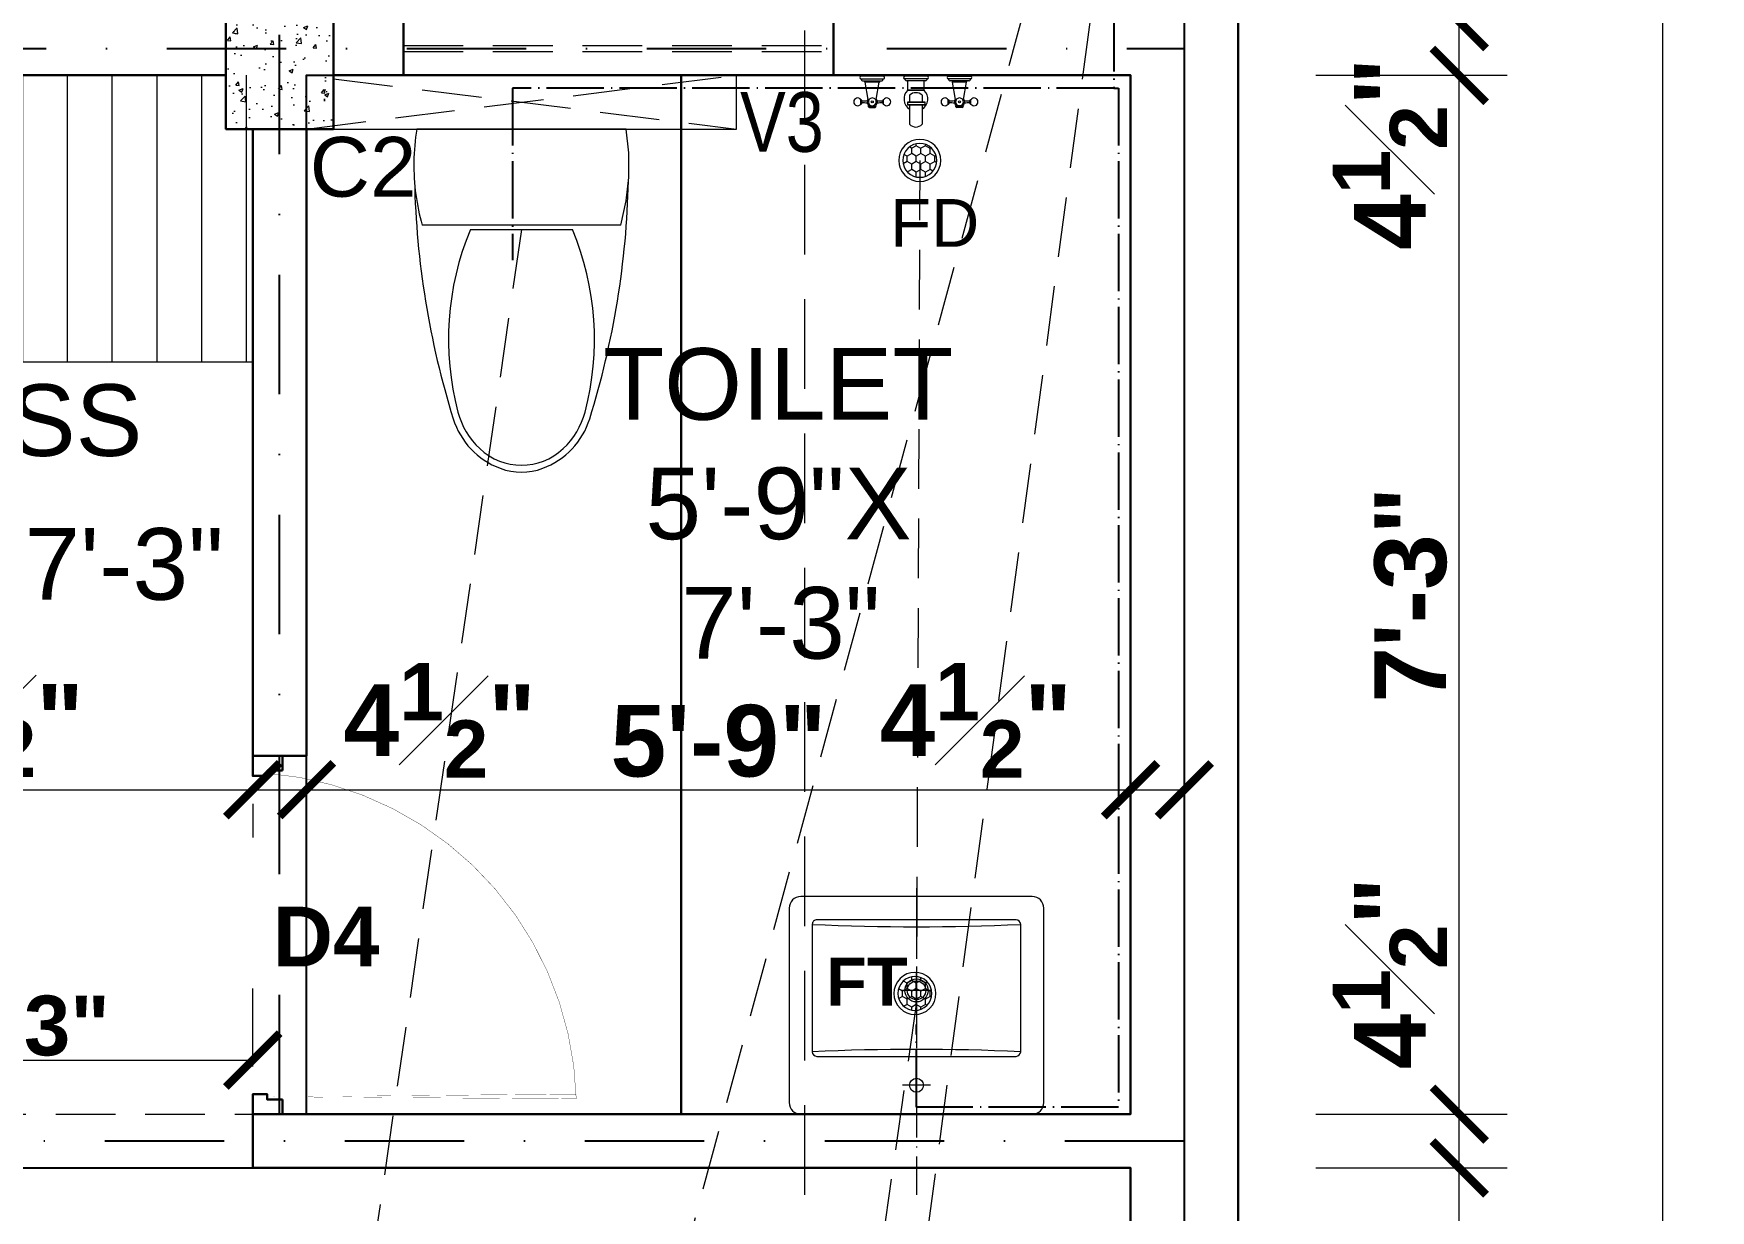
# Model space of a CAD drawing. Header units: feet. Extents: x 12125 to 16886, y -11859 to -10215.
# Drawn here: x 13554.3 to 13694.7, y -11367.5 to -11269 of the extents above; entities that cross this region are included whole.
import ezdxf

# ---------------------------------------------------------------- set-up
doc = ezdxf.new("R2010")
doc.units = ezdxf.units.FT
doc.header["$MEASUREMENT"] = 0
doc.header["$PDMODE"] = 2
for name, pattern in [('ACAD_ISO04W100', [30, 24, -3, 0, -3]), ('DASHDOT', [1, 0.5, -0.25, 0, -0.25]), ('DASHED', [0.75, 0.5, -0.25])]:
    doc.linetypes.add(name, pattern=pattern)
doc.layers.get('0').update_dxf_attribs({"lineweight": 30})
for name, color, linetype, lineweight in [('BEAM', 3, 'Continuous', 15), ('center line', 253, 'ACAD_ISO04W100', 5), ('DIM 01', 7, 'Continuous', 9), ('DOTTED', 15, 'DASHED', 18), ('FIX', 212, 'Continuous', 13), ('HATCH', 9, 'Continuous', 20), ('JOINERY TEXT', 193, 'Continuous', 0), ('P-SOIL', 6, 'Continuous', 18), ('P-WASTE', 130, 'Continuous', 18), ('PL-C.W.S', 90, 'ACAD_ISO04W100', 25), ('SANIT_FIXTURES', 13, 'Continuous', 15), ('SANTRY TEXT', 174, 'Continuous', 9), ('TEXT', 7, 'Continuous', 30), ('WALL', 10, 'Continuous', 30)]:
    doc.layers.add(name, color=color, linetype=linetype, lineweight=lineweight)
doc.layers.add('BLK_1_FLR_0_BATH', color=7, linetype='Continuous')
doc.layers.add('BLK_1_FLR_0_WATER_CLOSET', color=7, linetype='Continuous')
doc.layers.add('BLK_1_FLR_0_BLT_UP_AREA', color=25, linetype='Continuous', true_color=0x995f4c, plot=False)
doc.layers.add('BLK_1_FLR_0_REGULAR_ROOM_4', color=1, linetype='Continuous', plot=False)
doc.layers.add('BLK_1_FLR_0_WC_BATH', color=4, linetype='Continuous', plot=False)
doc.styles.add('AR. FOOT', font='arialbd.ttf')
doc.styles.add('AR. TEXT 01', font='arialbd.ttf')
doc.styles.get("Standard").update_dxf_attribs({"font": 'ARIALN.TTF'})
doc.styles.add('TEX02', font='GARA.TTF')
doc.dimstyles.new('DIM 50', dxfattribs={"dimtxt": 6, "dimasz": 3, "dimexe": 6, "dimexo": 4, "dimgap": 0.3125, "dimtad": 1, "dimzin": 3, "dimdsep": 46, "dimlunit": 4, "dimtxsty": 'AR. TEXT 01', "dimblk": 'DOT', "dimcen": 0.09, "dimclrd": 256, "dimclre": 256, "dimclrt": 256, "dimazin": 0, "dimtfac": 0.8, "dimtofl": 0, "dimtmove": 1, "dimatfit": 3, "dimfxl": 6, "dimfxlon": 1, "dimfrac": 1, "dimtolj": 1, "dimtzin": 0, "dimlwd": -1, "dimlwe": -1, "dimarcsym": 1})

# ---------------------------------------------------------------- blocks, each defined once
blk = doc.blocks.new('D4')
for points in [[(-99.99999999417923, 1150.954666669233), (-48.39999999734573, 1150.954666669233), (-48.39999999734573, 1133.333333337214), (0, 1133.333333337214), (0, 1200), (-99.99999999417923, 1200), (-99.99999999417923, 1150.954666669233)], [(-99.99999999417923, 49.04533333076688), (-48.39999999734573, 49.04533333076688), (-48.39999999734573, 66.66666666278616), (0, 66.66666666278616), (0, 0), (-99.99999999417923, 0), (-99.99999999417923, 49.04533333076688)]]:
    blk.add_lwpolyline(points)
at = {"const_width": 1.11851519999287}
blk.add_lwpolyline([(-48.39999999734573, 1142.144000003223, 0.38341128429114), (-1083.385599992936, 51.76962119228118, 0.4142135623731)], format="xyb", dxfattribs=at)
blk.add_lwpolyline([(-1083.385599992936, 51.76962119228118), (-58.07999999960884, 51.76962119228118), (-58.07999999960884, 67.47881549099111), (-1083.385599992936, 67.47881549099111)], dxfattribs=at)
blk = doc.blocks.new('SFFEF')
at = {"layer": 'WALL', "color": 3, "linetype": 'DASHED', "lineweight": 20, "ltscale": 15}
blk.add_line((80076, -78645.71996937634), (80076, -79458.93725213372), dxfattribs=at)
blk = doc.blocks.new('_ArchTick')
at = {"color": 0, "linetype": 'ByBlock', "const_width": 0.15}
blk.add_lwpolyline([(-0.5, -0.5), (0.5, 0.5)], dxfattribs=at)
blk = doc.blocks.new('*D265')
at = {"layer": 'Defpoints', "color": 0, "transparency": 16777216}
for p in [(13627.81274070761, -11363.9531138276), (13673.71742472044, -11363.9531138276), (13629.89113429631, -11531.95311382737)]:
    blk.add_point(p, dxfattribs=at)
at = {"layer": 'DIM 01', "transparency": 16777216}
for p, q in [((13661.71742472044, -11363.9531138276), (13677.71742472044, -11363.9531138276)), ((13673.71742472044, -11531.95311382737), (13673.71742472044, -11363.9531138276)), ((13661.71742472044, -11531.95311382737), (13677.71742472044, -11531.95311382737))]:
    blk.add_line(p, q, dxfattribs=at)
at = {"layer": 'DIM 01', "transparency": 16777216, "xscale": 4.5, "yscale": 4.5, "zscale": 4.5}
for p, rotation in [((13673.71742472044, -11363.9531138276), 90), ((13673.71742472044, -11531.95311382737), 270)]:
    blk.add_blockref('_ArchTick', p, dxfattribs=dict(at, rotation=rotation))
at = {"layer": 'DIM 01', "transparency": 16777216, "insert": (13669.65742472044, -11447.95311382748), "char_height": 6, "attachment_point": 5, "rotation": 90, "style": 'AR. TEXT 01'}
blk.add_mtext('\\A1;14\'-0"', dxfattribs=at)
blk = doc.blocks.new('*D266')
at = {"layer": 'Defpoints', "color": 0, "transparency": 16777216}
for p in [(13634.91988289403, -11272.45311382737), (13673.7174247207, -11272.45311382737), (13636.10473566118, -11359.4531138276)]:
    blk.add_point(p, dxfattribs=at)
at = {"layer": 'DIM 01', "transparency": 16777216}
for p, q in [((13661.7174247207, -11272.45311382737), (13677.7174247207, -11272.45311382737)), ((13673.7174247207, -11359.4531138276), (13673.7174247207, -11272.45311382737)), ((13661.7174247207, -11359.4531138276), (13677.7174247207, -11359.4531138276))]:
    blk.add_line(p, q, dxfattribs=at)
at = {"layer": 'DIM 01', "transparency": 16777216, "xscale": 4.5, "yscale": 4.5, "zscale": 4.5}
for p, rotation in [((13673.7174247207, -11272.45311382737), 90), ((13673.7174247207, -11359.4531138276), 270)]:
    blk.add_blockref('_ArchTick', p, dxfattribs=dict(at, rotation=rotation))
at = {"layer": 'DIM 01', "transparency": 16777216, "insert": (13669.6574247207, -11315.95311382748), "char_height": 6, "attachment_point": 5, "rotation": 90, "style": 'AR. TEXT 01'}
blk.add_mtext('\\A1;7\'-3"', dxfattribs=at)
blk = doc.blocks.new('*D277')
at = {"layer": 'Defpoints', "color": 0, "transparency": 16777216}
for p in [(13620.06606114631, -10934.95311382738), (13690.7493917713, -10934.95311382738), (13632.69455942608, -11540.95311382737)]:
    blk.add_point(p, dxfattribs=at)
at = {"layer": 'DIM 01', "transparency": 16777216}
for p, q in [((13678.7493917713, -10934.95311382738), (13694.7493917713, -10934.95311382738)), ((13690.7493917713, -11540.95311382737), (13690.7493917713, -10934.95311382738)), ((13678.7493917713, -11540.95311382737), (13694.7493917713, -11540.95311382737))]:
    blk.add_line(p, q, dxfattribs=at)
at = {"layer": 'DIM 01', "transparency": 16777216, "xscale": 4.5, "yscale": 4.5, "zscale": 4.5}
for p, rotation in [((13690.7493917713, -10934.95311382738), 90), ((13690.7493917713, -11540.95311382737), 270)]:
    blk.add_blockref('_ArchTick', p, dxfattribs=dict(at, rotation=rotation))
at = {"layer": 'DIM 01', "transparency": 16777216, "insert": (13686.6893917713, -11237.95311382737), "char_height": 6, "attachment_point": 5, "rotation": 90, "style": 'AR. TEXT 01'}
blk.add_mtext('\\A1;50\'-6"', dxfattribs=at)
blk = doc.blocks.new('*D283')
at = {"layer": 'Defpoints', "color": 0, "transparency": 16777216}
for p in [(13636.10473566118, -11359.4531138276), (13673.71742472053, -11359.4531138276), (13636.10473566118, -11363.9531138276)]:
    blk.add_point(p, dxfattribs=at)
at = {"layer": 'DIM 01', "transparency": 16777216}
for p, q in [((13661.71742472053, -11359.4531138276), (13677.71742472053, -11359.4531138276)), ((13673.71742472053, -11363.9531138276), (13673.71742472053, -11359.4531138276)), ((13661.71742472053, -11363.9531138276), (13677.71742472053, -11363.9531138276))]:
    blk.add_line(p, q, dxfattribs=at)
at = {"layer": 'DIM 01', "transparency": 16777216, "xscale": 4.5, "yscale": 4.5, "zscale": 4.5}
for p, rotation in [((13673.71742472053, -11359.4531138276), 90), ((13673.71742472053, -11363.9531138276), 270)]:
    blk.add_blockref('_ArchTick', p, dxfattribs=dict(at, rotation=rotation))
at = {"layer": 'DIM 01', "transparency": 16777216, "insert": (13667.90302472015, -11347.64846488677), "char_height": 6, "attachment_point": 5, "rotation": 90, "style": 'AR. TEXT 01'}
blk.add_mtext('\\A1;4{\\H0.800000x;\\S1#2;}"', dxfattribs=at)
blk = doc.blocks.new('*D284')
at = {"layer": 'Defpoints', "color": 0, "transparency": 16777216}
for p in [(13619.95733878476, -11267.95311382737), (13673.71742472093, -11267.95311382737), (13634.91988289403, -11272.45311382737)]:
    blk.add_point(p, dxfattribs=at)
at = {"layer": 'DIM 01', "transparency": 16777216}
for p, q in [((13661.71742472093, -11267.95311382737), (13677.71742472093, -11267.95311382737)), ((13673.71742472093, -11272.45311382737), (13673.71742472093, -11267.95311382737)), ((13661.71742472093, -11272.45311382737), (13677.71742472093, -11272.45311382737))]:
    blk.add_line(p, q, dxfattribs=at)
at = {"layer": 'DIM 01', "transparency": 16777216, "xscale": 4.5, "yscale": 4.5, "zscale": 4.5}
for p, rotation in [((13673.71742472093, -11267.95311382737), 90), ((13673.71742472093, -11272.45311382737), 270)]:
    blk.add_blockref('_ArchTick', p, dxfattribs=dict(at, rotation=rotation))
at = {"layer": 'DIM 01', "transparency": 16777216, "insert": (13667.90302472047, -11279.03011053336), "char_height": 6, "attachment_point": 5, "rotation": 90, "style": 'AR. TEXT 01'}
blk.add_mtext('\\A1;4{\\H0.800000x;\\S1#2;}"', dxfattribs=at)
blk = doc.blocks.new('*D285')
at = {"layer": 'Defpoints', "color": 0, "transparency": 16777216}
for p in [(13640.19455942608, -11231.95311382754), (13673.71742472099, -11231.95311382754), (13640.19455942608, -11267.95311382737)]:
    blk.add_point(p, dxfattribs=at)
at = {"layer": 'DIM 01', "transparency": 16777216}
for p, q in [((13661.71742472099, -11231.95311382754), (13677.71742472099, -11231.95311382754)), ((13673.71742472099, -11267.95311382737), (13673.71742472099, -11231.95311382754)), ((13661.71742472099, -11267.95311382737), (13677.71742472099, -11267.95311382737))]:
    blk.add_line(p, q, dxfattribs=at)
at = {"layer": 'DIM 01', "transparency": 16777216, "xscale": 4.5, "yscale": 4.5, "zscale": 4.5}
for p, rotation in [((13673.71742472099, -11231.95311382754), 90), ((13673.71742472099, -11267.95311382737), 270)]:
    blk.add_blockref('_ArchTick', p, dxfattribs=dict(at, rotation=rotation))
at = {"layer": 'DIM 01', "transparency": 16777216, "insert": (13669.65742472099, -11249.95311382745), "char_height": 6, "attachment_point": 5, "rotation": 90, "style": 'AR. TEXT 01'}
blk.add_mtext('\\A1;3\'-0"', dxfattribs=at)
blk = doc.blocks.new('sdddd')
at = {"layer": 'SANIT_FIXTURES'}
for p, q in [((-7792.083423948071, -3616.346162674101), (-7811.708423948073, -3616.346162674101)), ((-7792.58342394807, -3625.346162674101), (-7811.208423948071, -3625.346162674101)), ((-7806.680395787338, -3625.757878674102), (-7797.111451108803, -3625.757878674102))]:
    blk.add_line(p, q, dxfattribs=at)
blk.add_lwpolyline([(-7792.58342394807, -3625.346162674101), (-7792.076756948073, -3623.083121674103), (-7791.834176948071, -3620.889556674101), (-7791.834176948071, -3618.576229674101), (-7792.083423948071, -3616.346162674101)], dxfattribs=at)
for centre, radius, start, end in [((-7791.395923948073, -3619.731579674101), 20.592686, 170.5376780000036, 187.7399459999901), ((-7730.922888207712, -3619.479595447221), 81.01801189103007, 181.2223680168524, 197.2477400730175), ((-7872.868959688426, -3619.479595447221), 81.01801189103007, 342.7522599269825, 358.7776319831216), ((-7791.395923948073, -3619.731579674101), 20.592686, 187.7399459999901, 195.8219819999825), ((-7781.975828472768, -3636.054682683989), 26.76452538376518, 157.3737438774446, 194.7785650587811), ((-7821.816018423373, -3636.054682683989), 26.76452538376518, 345.2214349412189, 22.62625612255539), ((-7801.354306484106, -3641.346086278652), 7.270279032960909, 197.2477400730175, 249.5476091936273), ((-7800.861930238709, -3641.037048047684), 7.232275013395811, 194.7785650587811, 226.8542646013837), ((-7802.437541412036, -3641.346086278652), 7.270279032960909, 290.4523908063726, 342.7522599269825), ((-7802.929916657433, -3641.037048047684), 7.232275013395811, 313.1457353986163, 345.2214349412189), ((-7801.89592344807, -3642.140230891011), 5.720271593154731, 226.8542646013837, 313.1457353986163), ((-7801.89592394807, -3642.79838569206), 5.720271593154731, 249.5476091936273, 290.4523908063726)]:
    blk.add_arc(centre, radius, start, end, dxfattribs=at)
blk = doc.blocks.new('ddd')
at = {"layer": 'center line', "ltscale": 0.25}
blk.add_line((-759.1649536995117, -5633.062051587941), (-733.0938343068538, -5633.062051587941), dxfattribs=at)
at = {"layer": 'FIX'}
for p, q in [((-750.4793203349564, -5631.879542964188), (-750.4793203349564, -5634.244560211723)), ((-742.4084541934861, -5631.879542964188), (-742.4084541934861, -5634.244560211723)), ((-749.2968117111923, -5633.062051587941), (-752.0555297461124, -5633.062051587941)), ((-741.2259455697221, -5633.062051587941), (-743.5909628172521, -5633.062051587941))]:
    blk.add_line(p, q, dxfattribs=at)
for points in [[(-758.4517612796371, -5623.219531903188), (-758.4517612796371, -5642.904571272694, 0.4142135623731), (-757.4675093111618, -5643.888823241169), (-740.9320762407768, -5643.888823241169, 0.4142135623731), (-739.9478242723017, -5642.904571272694), (-739.9478242723017, -5623.219531903188, 0.4142135623731), (-740.9320762407768, -5622.235279934713), (-757.4675093111618, -5622.235279934713, 0.4142135623731)], [(-756.4832573426863, -5624.597484659023), (-756.4832573426863, -5641.526618516826, 0.4142135623731), (-756.0895565552963, -5641.920319304219), (-745.262784902068, -5641.920319304219, 0.4142135623731), (-744.8690841146782, -5641.526618516826), (-744.8690841146745, -5624.597484659054, 0.41421356237232), (-745.2627849020648, -5624.203783871664), (-756.0895565552963, -5624.203783871634, 0.4142135623731)]]:
    blk.add_lwpolyline(points, format="xyb", close=True, dxfattribs=at)
for centre, radius in [((-750.4793203349564, -5633.062051587941), 0.9856582300699962), ((-750.4793203349564, -5633.062051587941), 0.7888078363749385), ((-742.4084541934861, -5633.062051587941), 0.5919574426798802)]:
    blk.add_circle(centre, radius, dxfattribs=at)
for centre, radius, start, end in [((-955.3021549747315, -5633.062051587941), 199.4094488131293, 357.4539399452814, 2.54606005471874), ((-546.0501864825728, -5633.062051587941), 199.4094488131879, 177.4539399452812, 182.5460600547187)]:
    blk.add_arc(centre, radius, start, end, dxfattribs=at)
blk = doc.blocks.new('fdfff')
at = {"layer": 'FIX'}
for p, q in [((-439.9936460015013, -5099.794814732304, 0.20762841340752), (-439.9936460015013, -5098.092338620205, 0.20762841340752)), ((-439.7870236596209, -5098.078081011102, 0.22817528969225), (-439.7870236596209, -5099.809340666404, 0.20762841340752)), ((-437.8761535013033, -5098.079588376322, 1.070132213926159), (-438.205106988811, -5098.079588376322, 1.070132213926159)), ((-438.205106988811, -5098.079588376322, 1.070132213926159), (-438.205106988811, -5098.110718818439, 1.070132213926159)), ((-437.9572165929129, -5098.160090196818, 1.070132213926159), (-438.1241469305241, -5098.160090196818, 1.070132213926159)), ((-437.8761535013033, -5098.079588376322, 1.070132213926159), (-437.8761535013033, -5098.110718818439, 1.070132213926159)), ((-439.6376845878258, -5098.23440669429, 0.22817528969225), (-439.6376845878258, -5099.652746658321, 0.22817528969225)), ((-438.2163880382141, -5098.639274051369, 1.070132213926159), (-439.5423170475113, -5098.413384540116, 1.070132213926159)), ((-439.5423170475113, -5098.413384540116, 1.070132213926159), (-439.5423170475113, -5099.473768812393, 1.070132213926159)), ((-438.2163880382141, -5099.247879301241, 1.070132213926159), (-439.5423170475113, -5099.473768812393, 1.070132213926159)), ((-438.1502720053247, -5098.557215489591, 1.070132213926159), (-437.9310915181995, -5098.557215489591, 1.070132213926159)), ((-438.1502720053247, -5099.329937862909, 1.070132213926159), (-437.9310915181995, -5099.329937862909, 1.070132213926159)), ((-437.8564111968151, -5098.635829710431, 1.070132213926159), (-437.8564111968151, -5098.711869751176, 1.070132213926159)), ((-437.8564111968151, -5099.251323642151, 1.070132213926159), (-437.8564111968151, -5099.17528360142, 1.070132213926159)), ((-437.7329530385032, -5098.636270803428, 1.070132213926159), (-437.7329530385032, -5099.250882549073, 1.070132213926159)), ((-437.6711387261166, -5098.666774950295, 1.070132213926159), (-437.7329530385032, -5098.666774950295, 1.070132213926159)), ((-437.6711387261166, -5099.220378402307, 1.070132213926159), (-437.7329530385032, -5099.220378402307, 1.070132213926159)), ((-437.6711387261166, -5098.666774950295, 1.070132213926159), (-437.6711387261166, -5099.220378402307, 1.070132213926159)), ((-437.6100551688286, -5098.729148853403, 1.070132213926159), (-437.6100551688286, -5099.158004499201, 1.070132213926159)), ((-438.205106988811, -5099.807564976261, 1.070132213926159), (-438.205106988811, -5099.776434534056, 1.070132213926159)), ((-437.8761535013033, -5099.807564976261, 1.070132213926159), (-438.205106988811, -5099.807564976261, 1.070132213926159)), ((-437.9572165929129, -5099.727063155762, 1.070132213926159), (-438.1241469305241, -5099.727063155762, 1.070132213926159)), ((-437.8761535013033, -5099.807564976261, 1.070132213926159), (-437.8761535013033, -5099.776434534056, 1.070132213926159)), ((-439.9936460015013, -5101.40166845412, -0.64357942327109), (-439.9936460015013, -5103.104144566191, -0.64357942327109)), ((-439.7870236596209, -5101.387410844953, -0.62303254698635), (-439.7870236596209, -5103.118670500254, -0.64357942327109)), ((-439.6376845878258, -5101.544018196008, -0.62303254698635), (-439.6376845878258, -5102.962076492151, -0.62303254698635)), ((-438.9422280378346, -5101.643157002909, 1.070132213926159), (-439.6376845878258, -5101.643157002909, 1.070132213926159)), ((-438.9422280378346, -5101.643157002909, 1.070132213926159), (-438.9422280378346, -5102.885394816667, 1.070132213926159)), ((-438.9074385237178, -5101.628709930708, 1.070132213926159), (-438.9074385237178, -5102.899841888831, 1.070132213926159)), ((-438.5638060339259, -5101.784066761458), (-438.0423340749984, -5101.784066761458)), ((-438.0423340749984, -5102.888360252912, 1.070132213926159), (-438.0423340749984, -5101.579353504671, 1.070132213926159)), ((-438.0177171031244, -5102.894312139317, 1.070132213926159), (-438.0177171031244, -5101.573401618288, 1.070132213926159)), ((-437.8198283457022, -5101.573401618288, 1.070132213926159), (-437.8198283457022, -5102.894312139317, 1.070132213926159)), ((-437.7952113737118, -5101.579353504671, 1.070132213926159), (-437.7952113737118, -5102.888360252912, 1.070132213926159)), ((-437.7952113737118, -5101.784066761458), (-436.3390548183232, -5101.784066761458)), ((-438.9422280378346, -5102.885394816667, 1.070132213926159), (-439.6376845878258, -5102.885394816667, 1.070132213926159)), ((-438.5638060339259, -5102.74448505808), (-438.0423340749984, -5102.74448505808)), ((-437.7952113737118, -5102.74448505808), (-436.3390548183232, -5102.74448505808)), ((-439.9936460015013, -5104.733495657638, 0.20762841340752), (-439.9936460015013, -5106.435971769708, 0.20762841340752)), ((-439.7870236596209, -5106.450229378868, 0.22817528969225), (-439.7870236596209, -5104.718969723559, 0.20762841340752)), ((-439.6376845878258, -5106.293903695674, 0.22817528969225), (-439.6376845878258, -5104.875563731662, 0.22817528969225)), ((-438.2163880382141, -5105.280431088729, 1.070132213926159), (-439.5423170475113, -5105.054541577519, 1.070132213926159)), ((-439.5423170475113, -5105.054541577519, 1.070132213926159), (-439.5423170475113, -5106.114925849761, 1.070132213926159)), ((-437.8761535013033, -5104.720745413695, 1.070132213926159), (-438.205106988811, -5104.720745413695, 1.070132213926159)), ((-438.205106988811, -5104.720745413695, 1.070132213926159), (-438.205106988811, -5104.751875855887, 1.070132213926159)), ((-438.1502720053247, -5105.198372526995, 1.070132213926159), (-437.9310915181995, -5105.198372526995, 1.070132213926159)), ((-437.9572165929129, -5104.801247234149, 1.070132213926159), (-438.1241469305241, -5104.801247234149, 1.070132213926159)), ((-437.8761535013033, -5104.720745413695, 1.070132213926159), (-437.8761535013033, -5104.751875855887, 1.070132213926159)), ((-437.8564111968151, -5105.276986747828, 1.070132213926159), (-437.8564111968151, -5105.353026788449, 1.070132213926159)), ((-437.8564111968151, -5105.892480679511, 1.070132213926159), (-437.8564111968151, -5105.816440638811, 1.070132213926159)), ((-437.7329530385032, -5105.892039586477, 1.070132213926159), (-437.7329530385032, -5105.277427840883, 1.070132213926159)), ((-437.6711387261166, -5105.307931987656, 1.070132213926159), (-437.7329530385032, -5105.307931987656, 1.070132213926159)), ((-437.6711387261166, -5105.861535439689, 1.070132213926159), (-437.6711387261166, -5105.307931987656, 1.070132213926159)), ((-437.6100551688286, -5105.799161536561, 1.070132213926159), (-437.6100551688286, -5105.370305890772, 1.070132213926159)), ((-438.2163880382141, -5105.889036338595, 1.070132213926159), (-439.5423170475113, -5106.114925849761, 1.070132213926159)), ((-438.205106988811, -5106.448722013643, 1.070132213926159), (-438.205106988811, -5106.417591571428, 1.070132213926159)), ((-437.8761535013033, -5106.448722013643, 1.070132213926159), (-438.205106988811, -5106.448722013643, 1.070132213926159)), ((-438.1502720053247, -5105.971094900327, 1.070132213926159), (-437.9310915181995, -5105.971094900327, 1.070132213926159)), ((-437.9572165929129, -5106.368220193107, 1.070132213926159), (-438.1241469305241, -5106.368220193107, 1.070132213926159)), ((-437.8761535013033, -5106.448722013643, 1.070132213926159), (-437.8761535013033, -5106.417591571428, 1.070132213926159)), ((-437.6711387261166, -5105.861535439689, 1.070132213926159), (-437.7329530385032, -5105.861535439689, 1.070132213926159))]:
    blk.add_line(p, q, dxfattribs=at)
for centre in [(-438.0406817617186, -5098.943576676255, -0.5864398341488803), (-438.0406817617186, -5105.584733713709, -0.5864398341488803)]:
    blk.add_circle(centre, 0.0820232687790191, dxfattribs=at)
for centre, radius, start, end in [((-439.8887157135177, -5098.108106581727, 0.20762841340752), 0.1061084065881228, 16.58870761552081, 171.4540590152905), ((-439.7190729585997, -5098.057221847092, 0.22817528969225), 0.0710019746964819, 196.8581806348353, 267.4116657366103), ((-439.7263056866067, -5098.218159492842, 0.22817528969225), 0.0900981171500153, 349.6111421854599, 87.43871116543016), ((-438.0406817617186, -5097.833033056319, 0.19733891487661), 0.2960358240422817, 303.6067164626585, 236.3932835373415), ((-438.1328376815071, -5098.083294132042, 1.070132213926159), 0.0772979055238589, 200.7807033480267, 276.5323884085066), ((-439.3257287006126, -5098.280465544776, 1.070132213926159), 1.207596362525283, 346.7515409576356, 5.720845926215266), ((-436.7556348228244, -5098.280465544776, 1.070132213926159), 1.207596362525283, 174.2791540737846, 193.2484590423643), ((-437.9484228086075, -5098.083294132042, 1.070132213926159), 0.0772979055238589, 263.4676115914934, 339.2192966519734), ((-439.6717213939118, -5098.521132158378, 1.070132213926159), 0.1683895308833376, 39.7822189855939, 78.33837664191098), ((-438.0406817617186, -5098.943576676255, -0.5864398341488803), 0.2960468548223106, 125.8538504705797, 234.1461495294202), ((-438.0979048660083, -5098.66714936601, 1.070132213926159), 0.1217693494315759, 115.4708534690639, 197.4312066331036), ((-438.0979048660083, -5099.220003986506, 1.070132213926159), 0.1217693494315759, 162.5687933668963, 244.5291465309361), ((-438.0406817617186, -5098.943576676255, -0.5864398341488803), 0.2960468548223106, 234.1461495294202, 125.8538504705797), ((-439.3257287006126, -5099.606687807725, 1.070132213926159), 1.207596362525283, 354.2791540737847, 13.24845904236436), ((-436.7556348228244, -5099.606687807725, 1.070132213926159), 1.207596362525283, 166.7515409576356, 185.7208459262151), ((-437.9834586575161, -5098.66714936601, 1.070132213926159), 0.1217693494315759, 342.5687933668964, 64.5291465309361), ((-437.9834586575161, -5099.220003986506, 1.070132213926159), 0.1217693494315759, 295.4708534690638, 17.43120663310359), ((-437.7951816226121, -5098.775857415471, 1.070132213926159), 0.1528293785214648, 65.97238845840135, 113.6181989813814), ((-437.7951816226121, -5099.11129593711, 1.070132213926159), 0.1528293785214648, 246.3818010186186, 294.0276115415987), ((-437.6874965070165, -5098.743891237326, 1.070132213926159), 0.0788320919670414, 10.77833825125858, 78.02402359804032), ((-437.6874965070165, -5099.143262115255, 1.070132213926159), 0.0788320919670414, 281.9759764019597, 349.2216617487414), ((-439.8887157135177, -5099.779046770782, 0.20762841340752), 0.1061084065881228, 188.5459409847095, 343.4112923844792), ((-439.7190729585997, -5099.829931505403, 0.22817528969225), 0.0710019746964819, 92.5883342633898, 163.1418193651646), ((-439.7263056866067, -5099.66899385977, 0.22817528969225), 0.0900981171500153, 272.5612888345698, 10.38885781454017), ((-439.6717213939118, -5099.36602119419, 1.070132213926159), 0.1683895308833376, 281.6616233580891, 320.2177810144061), ((-438.0406817617186, -5100.054120296249, 0.19733891487661), 0.2960358240422817, 123.6067164626584, 56.39328353734151), ((-438.1328376815071, -5099.803859220461, 1.070132213926159), 0.0772979055238589, 83.46761159149342, 159.2192966519733), ((-437.9484228086075, -5099.803859220461, 1.070132213926159), 0.0772979055238589, 20.78070334802668, 96.53238840850656), ((-439.8887157135177, -5101.417436415628, -0.64357942327109), 0.1061084065881228, 16.58870761552081, 171.4540590152905), ((-439.7190729585997, -5101.366551680943, -0.62303254698635), 0.0710019746964819, 196.8581806348353, 267.4116657366103), ((-439.7379514951023, -5101.537042764008, -0.62303254698635), 0.1005092501170441, 356.0204226082332, 81.02943074122697), ((-438.9406922832129, -5101.597743930375, 1.070132213926159), 0.0454390328152913, 268.0631406409744, 317.0402371382626), ((-438.2591341615189, -5102.264275909736, 0.2274752523048), 0.9073167708099047, 31.95566866844981, 135.6046319082383), ((-437.9772300153272, -5102.26426442853), 0.7580641298657237, 140.694691672089, 219.305308327911), ((-437.9187727243988, -5102.036518843888, 1.070132213926159), 0.4735689546355308, 74.87562468803317, 105.1243753119668), ((-436.7657116207118, -5102.264275909736), 0.642368160172695, 311.6204880951193, 48.37951190488075), ((-439.8887157135177, -5103.088376604659, -0.64357942327109), 0.1061084065881228, 188.5459409847095, 343.4112923844792), ((-439.7190729585997, -5103.13926133934, -0.62303254698635), 0.0710019746964819, 92.5883342633898, 163.1418193651646), ((-439.7379514951023, -5102.969051924148, -0.62303254698635), 0.1005092501170441, 278.970569258773, 3.97957739176681), ((-438.9406922832129, -5102.930807889258, 1.070132213926159), 0.0454390328152913, 42.95976286234757, 91.93685935902559), ((-438.2591341615189, -5102.264275909736, 0.2274752523048), 0.9073167708099047, 224.3953680917617, 328.0443313315501), ((-437.9187727243988, -5102.431194913719, 1.070132213926159), 0.4735689546355308, 254.8756246880333, 285.1243753119667), ((-438.0406817617186, -5104.474190093693, 0.19733891487661), 0.2960358240422817, 303.6067164626585, 236.3932835373415), ((-439.8887157135177, -5104.749263619094, 0.20762841340752), 0.1061084065881228, 16.58870761552081, 171.4540590152905), ((-439.7190729585997, -5104.698378884473, 0.22817528969225), 0.0710019746964819, 196.8581806348353, 267.4116657366103), ((-439.7263056866067, -5104.859316530208, 0.22817528969225), 0.0900981171500153, 349.6111421854599, 87.43871116543016), ((-439.6286175491114, -5105.077071024918, 1.070132213926159), 0.089192783151332, 14.63098900816078, 95.83457521870675), ((-438.0406817617186, -5105.584733713709, -0.5864398341488803), 0.2960468548223106, 125.8538504705797, 234.1461495294202), ((-438.0979048660083, -5105.308306403407, 1.070132213926159), 0.1217693494315759, 115.4708534690639, 197.4312066331036), ((-438.0979048660083, -5105.861161023888, 1.070132213926159), 0.1217693494315759, 162.5687933668963, 244.5291465309361), ((-438.0406817617186, -5105.584733713709, -0.5864398341488803), 0.2960468548223106, 234.1461495294202, 125.8538504705797), ((-438.1328376815071, -5104.724451169408, 1.070132213926159), 0.0772979055238589, 200.7807033480267, 276.5323884085066), ((-439.3257287006126, -5104.921622582267, 1.070132213926159), 1.207596362525283, 346.7515409576356, 5.720845926215266), ((-436.7556348228244, -5104.921622582267, 1.070132213926159), 1.207596362525283, 174.2791540737846, 193.2484590423643), ((-437.9484228086075, -5104.724451169408, 1.070132213926159), 0.0772979055238589, 263.4676115914934, 339.2192966519734), ((-437.9834586575161, -5105.308306403407, 1.070132213926159), 0.1217693494315759, 342.5687933668964, 64.5291465309361), ((-437.9834586575161, -5105.861161023888, 1.070132213926159), 0.1217693494315759, 295.4708534690638, 17.43120663310359), ((-437.7951816226121, -5105.417014452876, 1.070132213926159), 0.1528293785214648, 65.97238845840135, 113.6181989813814), ((-437.6874965070165, -5105.38504827473, 1.070132213926159), 0.0788320919670414, 10.77833825125858, 78.02402359804032), ((-437.6874965070165, -5105.784419152609, 1.070132213926159), 0.0788320919670414, 281.9759764019597, 349.2216617487414), ((-439.8887157135177, -5106.42020380818, 0.20762841340752), 0.1061084065881228, 188.5459409847095, 343.4112923844792), ((-439.7190729585997, -5106.471088542879, 0.22817528969225), 0.0710019746964819, 92.5883342633898, 163.1418193651646), ((-439.7263056866067, -5106.310150897129, 0.22817528969225), 0.0900981171500153, 272.5612888345698, 10.38885781454017), ((-439.6286175491114, -5106.092396402408, 1.070132213926159), 0.089192783151332, 264.1654247812933, 345.3690109918392), ((-438.0406817617186, -5106.695277333725, 0.19733891487661), 0.2960358240422817, 123.6067164626584, 56.39328353734151), ((-438.1328376815071, -5106.445016257822, 1.070132213926159), 0.0772979055238589, 83.46761159149342, 159.2192966519733), ((-439.3257287006126, -5106.247844845158, 1.070132213926159), 1.207596362525283, 354.2791540737847, 13.24845904236436), ((-436.7556348228244, -5106.247844845158, 1.070132213926159), 1.207596362525283, 166.7515409576356, 185.7208459262151), ((-437.9484228086075, -5106.445016257822, 1.070132213926159), 0.0772979055238589, 20.78070334802668, 96.53238840850656), ((-437.7951816226121, -5105.752452974477, 1.070132213926159), 0.1528293785214648, 246.3818010186186, 294.0276115415987)]:
    blk.add_arc(centre, radius, start, end, dxfattribs=at)
blk = doc.blocks.new('*D303')
at = {"layer": 'Defpoints', "color": 0, "transparency": 16777216}
for p in [(13572.69455942605, -11329.45311382759), (13514.19455942606, -11332.28052160098), (13572.69455942605, -11332.28052160098)]:
    blk.add_point(p, dxfattribs=at)
at = {"layer": 'DIM 01', "transparency": 16777216}
for p, q in [((13514.19455942606, -11328.28052160098), (13514.19455942606, -11328.28052160098)), ((13514.19455942606, -11332.28052160098), (13572.69455942605, -11332.28052160098)), ((13572.69455942605, -11333.45311382759), (13572.69455942605, -11336.28052160098))]:
    blk.add_line(p, q, dxfattribs=at)
at = {"layer": 'DIM 01', "transparency": 16777216, "xscale": 4.5, "yscale": 4.5, "zscale": 4.5, "rotation": 180}
blk.add_blockref('_ArchTick', (13514.19455942606, -11332.28052160098), dxfattribs=at)
at = {"layer": 'DIM 01', "transparency": 16777216, "xscale": 4.5, "yscale": 4.5, "zscale": 4.5}
blk.add_blockref('_ArchTick', (13572.69455942605, -11332.28052160098), dxfattribs=at)
at = {"layer": 'DIM 01', "transparency": 16777216, "insert": (13543.44455942605, -11326.41512160098), "char_height": 6, "attachment_point": 5, "style": 'AR. TEXT 01'}
blk.add_mtext('\\A1;4\'-10{\\H0.800000x;\\S1#2;}"', dxfattribs=at)
blk = doc.blocks.new('*D304')
at = {"layer": 'Defpoints', "color": 0, "transparency": 16777216}
for p in [(13572.69455942605, -11329.45311382759), (13577.19455942605, -11329.45311382759), (13577.19455942605, -11332.28052160098)]:
    blk.add_point(p, dxfattribs=at)
at = {"layer": 'DIM 01', "transparency": 16777216}
for p, q in [((13572.69455942605, -11332.28052160098), (13577.19455942605, -11332.28052160098)), ((13572.69455942605, -11333.45311382759), (13572.69455942605, -11336.28052160098)), ((13577.19455942605, -11333.45311382759), (13577.19455942605, -11336.28052160098))]:
    blk.add_line(p, q, dxfattribs=at)
at = {"layer": 'DIM 01', "transparency": 16777216, "xscale": 4.5, "yscale": 4.5, "zscale": 4.5, "rotation": 180}
blk.add_blockref('_ArchTick', (13572.69455942605, -11332.28052160098), dxfattribs=at)
at = {"layer": 'DIM 01', "transparency": 16777216, "xscale": 4.5, "yscale": 4.5, "zscale": 4.5}
blk.add_blockref('_ArchTick', (13577.19455942605, -11332.28052160098), dxfattribs=at)
at = {"layer": 'DIM 01', "transparency": 16777216, "insert": (13588.34303864288, -11326.46612160098), "char_height": 6, "attachment_point": 5, "style": 'AR. TEXT 01'}
blk.add_mtext('\\A1;4{\\H0.800000x;\\S1#2;}"', dxfattribs=at)
blk = doc.blocks.new('*D305')
at = {"layer": 'Defpoints', "color": 0, "transparency": 16777216}
for p in [(13577.19455942605, -11329.45311382759), (13646.19455942608, -11332.28052160108), (13646.19455942608, -11332.28052160098)]:
    blk.add_point(p, dxfattribs=at)
at = {"layer": 'DIM 01', "transparency": 16777216}
for p, q in [((13646.19455942608, -11328.28052160108), (13646.19455942608, -11328.28052160098)), ((13577.19455942605, -11332.28052160098), (13646.19455942608, -11332.28052160098)), ((13577.19455942605, -11333.45311382759), (13577.19455942605, -11336.28052160098))]:
    blk.add_line(p, q, dxfattribs=at)
at = {"layer": 'DIM 01', "transparency": 16777216, "xscale": 4.5, "yscale": 4.5, "zscale": 4.5, "rotation": 180}
blk.add_blockref('_ArchTick', (13577.19455942605, -11332.28052160098), dxfattribs=at)
at = {"layer": 'DIM 01', "transparency": 16777216, "xscale": 4.5, "yscale": 4.5, "zscale": 4.5}
blk.add_blockref('_ArchTick', (13646.19455942608, -11332.28052160098), dxfattribs=at)
at = {"layer": 'DIM 01', "transparency": 16777216, "insert": (13611.69455942606, -11328.21452160098), "char_height": 6, "attachment_point": 5, "style": 'AR. TEXT 01'}
blk.add_mtext('\\A1;5\'-9"', dxfattribs=at)
blk = doc.blocks.new('*D306')
at = {"layer": 'Defpoints', "color": 0, "transparency": 16777216}
for p in [(13646.19455942608, -11332.28052160108), (13650.69455942608, -11332.28052160098), (13650.69455942608, -11336.76805283264)]:
    blk.add_point(p, dxfattribs=at)
at = {"layer": 'DIM 01', "transparency": 16777216}
for p, q in [((13646.19455942608, -11328.28052160108), (13646.19455942608, -11328.28052160098)), ((13650.69455942608, -11332.76805283264), (13650.69455942608, -11328.28052160098)), ((13646.19455942608, -11332.28052160098), (13650.69455942608, -11332.28052160098))]:
    blk.add_line(p, q, dxfattribs=at)
at = {"layer": 'DIM 01', "transparency": 16777216, "xscale": 4.5, "yscale": 4.5, "zscale": 4.5, "rotation": 180}
blk.add_blockref('_ArchTick', (13646.19455942608, -11332.28052160098), dxfattribs=at)
at = {"layer": 'DIM 01', "transparency": 16777216, "xscale": 4.5, "yscale": 4.5, "zscale": 4.5}
blk.add_blockref('_ArchTick', (13650.69455942608, -11332.28052160098), dxfattribs=at)
at = {"layer": 'DIM 01', "transparency": 16777216, "insert": (13633.23170209244, -11326.46612160098), "char_height": 6, "attachment_point": 5, "style": 'AR. TEXT 01'}
blk.add_mtext('\\A1;4{\\H0.800000x;\\S1#2;}"', dxfattribs=at)
blk = doc.blocks.new('SDSD')
at = {"layer": 'P-WASTE'}
h = blk.add_hatch(dxfattribs=at)
h.set_pattern_fill('HONEY', color=1, scale=5, angle=89.99999999999999, style=0)
h.set_pattern_definition([(90, (-50211.70994705233, 107515.0274732832), (-0.9610410944236026, 1.664572011413838), [1.109714674275892, -2.219429348551784]), (210.0000000065067, (-50211.70994705233, 107515.0274732832), (-0.9610411007230739, -1.664572007776834), [1.109714674057612, -2.219429348115224]), (149.9999999934931, (-50211.70994705233, 107515.0274732832), (-1.922082195146676, 3.6370019e-09), [-2.219429348115224, 1.109714674057612])])
edge = h.paths.add_edge_path()
edge.add_ellipse((782.6991829816105, -7166.742797922514), major_axis=(2.510997668090563, 2.510997668090568), ratio=0.9999999999971, start_angle=0, end_angle=360, ccw=False)
at = {"layer": 'P-WASTE', "extrusion": (0, 0, -1)}
for centre, major_axis, ratio, start_param, end_param in [((782.6991829816105, -7166.742797922309), (3.113637108428522, 3.113637108428522), 0.99999999999766, 3.141592653458931, 9.424777960638515), ((782.6991829816105, -7166.742797922514), (3.113637108428516, 3.113637108428521), 0.9999999999953298, 3.141592653458931, 9.424777960638515), ((782.6991829816105, -7166.742797922309), (2.510997668090565, 2.510997668090568), 0.9999999999971, 3.141592653459396, 9.424777960638982), ((782.6991829816105, -7166.742797922514), (2.510997668090565, 2.510997668090568), 0.9999999999971, 3.141592653459396, 9.424777960638982)]:
    blk.add_ellipse(centre, major_axis=major_axis, ratio=ratio, start_param=start_param, end_param=end_param, dxfattribs=at)
blk = doc.blocks.new('EERT')
at = {"layer": 'P-SOIL', "linetype": 'DASHED', "ltscale": 10}
for points in [[(106508.597775474, -41653.16106413845), (106431.9640887386, -41934.60148891997)], [(106466.4735116664, -41671.69189715441), (106428.3511502612, -41934.60148891997)]]:
    blk.add_lwpolyline(points, dxfattribs=at)
at = {"layer": 'P-WASTE', "linetype": 'DASHED', "ltscale": 10}
for points in [[(106515.0802163658, -41646.71862905206), (106476.8615613993, -41931.28790830183)], [(106499.8257275256, -41665.90792835855), (106499.5473992645, -41736.38510707641), (106471.7725992796, -41931.28790830183)]]:
    blk.add_lwpolyline(points, dxfattribs=at)
blk = doc.blocks.new('WQE')
at = {"layer": 'HATCH', "ltscale": 5}
h = blk.add_hatch(dxfattribs=at)
h.set_pattern_fill('AR-CONC', color=256, scale=0.5)
h.set_pattern_definition([(50, (39240.48538057446, 33104.27790555694), (3.586300913003767, -0.3137606749129755), [0.375, -4.125]), (355, (39240.48538057446, 33104.27790555694), (-0.6937566680650002, 3.760960668500056), [0.3, -3.299999999999998]), (100.45144446, (39240.78423897947, 33104.25175883693), (2.89254423363556, 3.447199954843146), [0.3187009599999995, -3.505710559999995]), (46.18419999999998, (39240.48538057446, 33105.27790555693), (5.33620665335786, -0.8275964039653825), [0.5624999999999992, -6.187499999999992]), (96.63563549, (39240.93006429946, 33105.20893902193), (4.673309728371141, 4.870593003872752), [0.47805171, -5.258568799999999]), (351.1841639899997, (39240.48538057446, 33105.27790555693), (4.673309725273866, 4.87059300134995), [0.45, -4.950000004999997]), (21, (39240.98538057446, 33105.02790555693), (2.984535260592307, -2.013094453326694), [0.375, -4.125]), (326.0000000000001, (39240.98538057446, 33105.02790555693), (1.216576659607909, 3.625750225234265), [0.3, -3.299999999999998]), (71.45144473999999, (39241.23409184446, 33104.86014768694), (4.201111883649856, 1.612655764031769), [0.31870095, -3.505710559999998]), (37.5, (39240.48538057446, 33104.27790555694), (0.0607992765864533, 1.664469269156557), [0, -3.259999999999998, 0, -3.35, 0, -3.3125]), (7.499999999999999, (39240.48538057446, 33104.27790555694), (1.315347687210743, 1.972058559411801), [0, -1.909999999999999, 0, -3.185, 0, -1.262499999999999]), (327.5, (39239.37038057447, 33104.27790555694), (2.669112180862045, -0.1127743586718988), [0, -1.25, 0, -3.9, 0, -5.174999999999998]), (317.5, (39238.87038057447, 33104.27790555694), (2.915930846711931, 0.5005249116615886), [0, -1.625, 0, -2.589999999999998, 0, -3.674999999999998])])
h.paths.add_polyline_path([(114076.7902746331, -42444.74044001671), (114076.7902746331, -42453.74044001672), (114085.7902746331, -42453.74044001672), (114085.7902746331, -42444.74044001671)])
at = {"layer": 'WALL', "color": 6, "ltscale": 5}
blk.add_lwpolyline([(114076.7902746331, -42444.74044001671), (114085.7902746331, -42444.74044001671), (114085.7902746331, -42453.74044001672), (114076.7902746331, -42453.74044001672)], close=True, dxfattribs=at)
blk = doc.blocks.new('*D389')
at = {"layer": 'Defpoints', "color": 0, "transparency": 16777216}
for p in [(13572.69455942608, -11354.92189242309), (13533.69455942605, -11359.45311382757), (13572.69455942608, -11359.45311382759)]:
    blk.add_point(p, dxfattribs=at)
at = {"layer": 'DIM 01', "transparency": 16777216}
for p, q in [((13533.69455942605, -11355.45311382757), (13533.69455942605, -11348.92189242309)), ((13572.69455942608, -11355.45311382759), (13572.69455942608, -11348.92189242309)), ((13533.69455942605, -11354.92189242309), (13572.69455942608, -11354.92189242309))]:
    blk.add_line(p, q, dxfattribs=at)
at = {"layer": 'DIM 01', "transparency": 16777216, "xscale": 4.5, "yscale": 4.5, "zscale": 4.5, "rotation": 180}
blk.add_blockref('_ArchTick', (13533.69455942605, -11354.92189242309), dxfattribs=at)
at = {"layer": 'DIM 01', "transparency": 16777216, "xscale": 4.5, "yscale": 4.5, "zscale": 4.5}
blk.add_blockref('_ArchTick', (13572.69455942608, -11354.92189242309), dxfattribs=at)
at = {"layer": 'DIM 01', "transparency": 16777216, "insert": (13553.19455942606, -11352.05939242309), "char_height": 5, "attachment_point": 5, "style": 'AR. TEXT 01'}
blk.add_mtext('\\A1;3\'-3"', dxfattribs=at)

msp = doc.modelspace()

# ---------------------------------------------------------------- hatches: boundary and pattern name
at = {"layer": 'HATCH'}
h = msp.add_hatch(dxfattribs=at)
h.set_pattern_fill('LINE', color=256, scale=30, angle=90, style=0)
h.set_pattern_definition([(90, (-98759.06868862774, 31161.24705514518), (-3.75, 2e-16), [])])
h.paths.add_polyline_path([(13572.69455942608, -11272.45311382737), (13514.19455942605, -11272.45311382737), (13514.19455942606, -11296.45311382737), (13572.69455942606, -11296.45311382737)])
h.paths.add_polyline_path([(13538.10332686969, -11290.84474189015), (13554.57750422304, -11290.84474189015), (13554.57750422304, -11280.53885375918), (13538.10332686969, -11280.53885375918)], flags=24)

# ---------------------------------------------------------------- linework, layer by layer
at = {"layer": 'BEAM', "linetype": 'DASHDOT', "lineweight": 25, "ltscale": 20}
for p, q in [((13574.94455942606, -11359.4531138276), (13574.94455942606, -11120.9531138275)), ((13505.19455942606, -11270.20311382737), (13650.69455942608, -11270.20311382737)), ((13650.69455942608, -11361.70311382759), (13505.19455942608, -11361.70311382759))]:
    msp.add_line(p, q, dxfattribs=at)
at = {"layer": 'BLK_1_FLR_0_BATH', "color": 3}
msp.add_lwpolyline([(13608.56339482191, -11359.4531138276), (13608.56339482191, -11272.45311382737), (13646.19455942609, -11272.45311382737), (13646.19455942609, -11359.4531138276)], close=True, dxfattribs=at)
at = {"layer": 'BLK_1_FLR_0_BLT_UP_AREA', "color": 25}
msp.add_lwpolyline([(13299.69455942608, -10934.95311382737), (13299.69455942608, -10739.95311382736), (13383.69455942608, -10739.95311382736), (13383.69455942608, -10934.95311382737), (13650.69455942608, -10934.95311382737), (13650.69455942608, -11540.95311382738), (13299.69455942608, -11540.95311382738), (13299.69455942608, -10934.95311382737)], dxfattribs=at)
at = {"layer": 'BLK_1_FLR_0_REGULAR_ROOM_4', "ltscale": 0.75}
msp.add_lwpolyline([(13509.69455942608, -11363.95311382758), (13646.19455942608, -11363.95311382758), (13646.19455942608, -11531.95311382738), (13509.69455942608, -11531.95311382738)], close=True, dxfattribs=at)
at = {"layer": 'BLK_1_FLR_0_WATER_CLOSET', "color": 3}
msp.add_lwpolyline([(13608.56339482191, -11359.4531138276), (13577.19455942608, -11359.4531138276), (13577.19455942608, -11272.45311382737), (13608.56339482191, -11272.45311382737)], close=True, dxfattribs=at)
at = {"layer": 'BLK_1_FLR_0_WC_BATH', "color": 3, "true_color": 0x00ff00}
msp.add_lwpolyline([(13646.19455942623, -11272.45311382737), (13646.19455942623, -11359.4531138276), (13577.19455942608, -11359.4531138276), (13577.19455942608, -11272.45311382737), (13646.19455942623, -11272.45311382737)], close=True, dxfattribs=at)
at = {"layer": 'center line'}
msp.add_line((13650.69455942608, -11558.95311382735), (13650.69455942608, -10735.45311382738), dxfattribs=at)
at = {"layer": 'DIM 01'}
msp.add_line((13514.19455942605, -11296.45311382737), (13572.69455942608, -11296.45311382737), dxfattribs=at)
at = {"layer": 'DOTTED', "ltscale": 10}
for p, q in [((13585.30996204524, -11269.95311382737), (13621.30996204524, -11269.95311382737)), ((13585.30996204524, -11270.45311382737), (13621.30996204524, -11270.45311382737)), ((13577.19455942608, -11276.95311382697), (13613.19455942608, -11272.45311382699)), ((13579.44455942605, -11272.73436382699), (13613.19455942608, -11276.95311382699)), ((13533.69455942608, -11359.45311382757), (13572.69455942606, -11359.45311382759)), ((13533.69455942608, -11363.95311382757), (13572.69455942606, -11363.95311382759))]:
    msp.add_line(p, q, dxfattribs=at)
at = {"layer": 'PL-C.W.S', "ltscale": 0.2}
for points in [[(13644.79235885436, -11267.32786140887), (13644.79235885436, -11273.53286421847), (13594.43619682203, -11273.53286421847), (13594.43619682203, -11287.93692678185)], [(13644.79235885436, -11273.53286421847), (13645.1893304156, -11273.53286421847), (13645.1893304156, -11358.86941137783), (13628.26844747078, -11358.86941137783), (13628.26844747078, -11351.95242452791)]]:
    msp.add_lwpolyline(points, dxfattribs=at)
at = {"layer": 'SANIT_FIXTURES'}
for p, q in [((13613.19455942608, -11276.95311382699), (13613.19455942608, -11272.453113827)), ((13577.19455942608, -11276.95311382697), (13613.19455942608, -11276.95311382699))]:
    msp.add_line(p, q, dxfattribs=at)
at = {"layer": 'WALL', "ltscale": 10}
for p, q in [((13655.19455942608, -11558.95311382735), (13655.19455942608, -10934.95311382737)), ((13577.19455942608, -11272.45311382737), (13577.19455942608, -11272.45311382737)), ((13646.19455942609, -11272.45311382737), (13646.19455942606, -11359.4531138276)), ((13646.19455942606, -11290.45311382737), (13646.19455942606, -11359.45311382761)), ((13572.69455942606, -11359.45311382759), (13572.69455942606, -11363.95311382759)), ((13646.19455942608, -11363.95311382761), (13646.19455942608, -11431.45311382737))]:
    msp.add_line(p, q, dxfattribs=at)
at = {"layer": 'WALL', "ltscale": 5}
for p, q in [((13585.30996204524, -11267.95311382737), (13585.30996204524, -11272.45311382737)), ((13621.30996204524, -11267.95311382737), (13621.30996204524, -11272.45311382737)), ((13514.19455942605, -11272.45311382737), (13570.44455942605, -11272.45311382737)), ((13579.44455942605, -11272.45311382737), (13646.19455942609, -11272.45311382737)), ((13629.69455942609, -11272.45311382744), (13646.19455942608, -11272.45311382744)), ((13572.69455942605, -11329.45311382759), (13572.69455942608, -11276.95311382736)), ((13577.19455942605, -11329.45311382759), (13577.19455942603, -11276.95311382697)), ((13572.69455942605, -11329.45311382759), (13577.19455942605, -11329.45311382759)), ((13572.69455942606, -11359.45311382759), (13646.19455942606, -11359.4531138276)), ((13572.69455942606, -11363.95311382759), (13646.19455942608, -11363.9531138276))]:
    msp.add_line(p, q, dxfattribs=at)

# ---------------------------------------------------------------- block references
at = {"layer": 'DIM 01'}
for name, p in [('EERT', (-92871.27895179368, 30386.33314432967)), ('WQE', (-100506.3457152071, 31176.78732618936))]:
    msp.add_blockref(name, p, dxfattribs=at)
at = {"layer": 'FIX'}
for name, p, xscale, yscale, zscale, rotation in [('fdfff', (19240.7082990749, -11756.52087020412, 1.65556526346197), 1.10000000000582, 1.10000000000582, 1.10000000000582, 269.9999999999815), ('ddd', (19175.94988949479, -12088.18551108958), 0.98484294886476, 0.98484294886476, 0.98484294886476, 270)]:
    msp.add_blockref(name, p, dxfattribs=dict(at, xscale=xscale, yscale=yscale, zscale=zscale, rotation=rotation))
at = {"layer": 'P-WASTE', "xscale": 0.40000000000146, "yscale": 0.40000000000146, "zscale": 0.40000000000146}
for p in [(13315.46710253808, -8412.877664849526), (13315.05774822693, -8482.641392272171)]:
    msp.add_blockref('SDSD', p, dxfattribs=at)
at = {"layer": 'SANIT_FIXTURES', "xscale": 0.89310376532376, "yscale": 0.89310376532376, "zscale": 0.89310376532376}
msp.add_blockref('sdddd', (20563.09718576819, -8047.18073922862), dxfattribs=at)
at = {"layer": 'WALL'}
msp.add_blockref('SFFEF', (-66457.11745350248, 67905.76685554895), dxfattribs=at)
at = {"layer": 'WALL', "ltscale": 5, "xscale": -0.025, "yscale": 0.025, "zscale": 0.025, "rotation": 359.9999999996665}
msp.add_blockref('D4', (13572.69455942608, -11359.45311382759), dxfattribs=at)

# ---------------------------------------------------------------- texts
at = {"layer": 'JOINERY TEXT', "char_height": 5, "width": 9.823400606668926, "attachment_point": 1}
for s, insert in [('V3', (13613.5028917958, -11273.85948388091)), ('{\\fArial|b1|i0|c0|p34;D4}', (13574.36770231936, -11342.07316823729))]:
    msp.add_mtext(s, dxfattribs=dict(at, insert=insert))
at = {"layer": 'JOINERY TEXT', "color": 6, "insert": (13577.46631015389, -11277.61498528354), "char_height": 5, "width": 9.823400606668926, "attachment_point": 1}
msp.add_mtext('{\\fArial|b0|i0|c0|p34;C2}', dxfattribs=at)
at = {"layer": 'SANTRY TEXT', "ltscale": 12, "char_height": 4, "attachment_point": 1, "style": 'AR. FOOT'}
for s, insert in [('\\A1;{\\fArial|b0|i0|c0|p34;FD}', (13626.0766229431, -11282.81519312408)), ('\\A1;FT', (13620.7046752405, -11346.35473511727))]:
    msp.add_mtext(s, dxfattribs=dict(at, insert=insert))
at = {"layer": 'TEXT', "char_height": 6, "width": 91.70489925128277, "attachment_point": 1, "style": 'TEX02'}
for s, insert in [('\\A1;\\pi31.36405;{\\fArial|b0|i0|c0|p34;TOILET\\P\\pi34.91248;5\'-9"X\\P\\pi37.90224;7\'-3"}', (13570.65900759066, -11295.29722470776)), ('\\A1;\\pi29.30334;{\\fArial|b0|i0|c0|p34;  DRESS\\P\\pi22.7543;4\'-10\\H0.7x;\\S1/2;\\H1.42857x;"X7\'-3"}', (13500.61833148105, -11298.32869114113))]:
    msp.add_mtext(s, dxfattribs=dict(at, insert=insert))

# ---------------------------------------------------------------- dimensions: what is measured, and where the dimension line sits
at = {"layer": 'DIM 01'}
for base, p1, p2, picture, middle in [((13690.7493917713, -10934.95311382738), (13632.69455942608, -11540.95311382737), (13620.06606114631, -10934.95311382738), '*D277', (13686.6893917713, -11237.95311382737)), ((13673.71742472099, -11231.95311382754), (13640.19455942608, -11267.95311382737), (13640.19455942608, -11231.95311382754), '*D285', (13669.65742472099, -11249.95311382745)), ((13673.7174247207, -11272.45311382737), (13636.10473566118, -11359.4531138276), (13634.91988289403, -11272.45311382737), '*D266', (13669.6574247207, -11315.95311382748)), ((13673.71742472044, -11363.9531138276), (13629.89113429631, -11531.95311382737), (13627.81274070761, -11363.9531138276), '*D265', (13669.65742472044, -11447.95311382748))]:
    dim = msp.add_linear_dim(base=base, p1=p1, p2=p2, angle=90, dimstyle='DIM 50', override={"dimtxt": 6, "dimasz": 4.5, "dimexe": 4, "dimgap": 1, "dimblk1": 'ArchTick', "dimblk2": 'ArchTick', "dimsah": 1, "dimfxl": 12}, dxfattribs=at)
    dim.commit()
    dim.dimension.update_dxf_attribs({"geometry": picture, "text_midpoint": middle})
for base, p1, p2, picture, middle in [((13673.71742472093, -11267.95311382737), (13634.91988289403, -11272.45311382737), (13619.95733878476, -11267.95311382737), '*D284', (13673.71742472047, -11279.03011053336)), ((13673.71742472053, -11359.4531138276), (13636.10473566118, -11363.9531138276), (13636.10473566118, -11359.4531138276), '*D283', (13673.71742472015, -11347.64846488677))]:
    dim = msp.add_linear_dim(base=base, p1=p1, p2=p2, angle=90, dimstyle='DIM 50', override={"dimtxt": 6, "dimasz": 4.5, "dimexe": 4, "dimgap": 1, "dimblk1": 'ArchTick', "dimblk2": 'ArchTick', "dimsah": 1, "dimfxl": 12}, dxfattribs=at)
    dim.commit()
    dim.dimension.update_dxf_attribs({"geometry": picture, "text_midpoint": middle, "dimtype": 160})
for base, p1, p2, override, picture, middle in [((13572.69455942605, -11332.28052160098), (13514.19455942606, -11332.28052160098), (13572.69455942605, -11329.45311382759), {"dimtxt": 6, "dimasz": 4.5, "dimexe": 4, "dimgap": 1, "dimtad": 3, "dimblk1": 'ArchTick', "dimblk2": 'ArchTick', "dimsah": 1, "dimfxl": 12}, '*D303', (13543.44455942605, -11326.41512160098)), ((13646.19455942608, -11332.28052160098), (13577.19455942605, -11329.45311382759), (13646.19455942608, -11332.28052160108), {"dimtxt": 6, "dimasz": 4.5, "dimexe": 4, "dimgap": 1, "dimblk1": 'ArchTick', "dimblk2": 'ArchTick', "dimsah": 1, "dimfxl": 12}, '*D305', (13611.69455942606, -11328.21452160098)), ((13572.69455942608, -11354.92189242309), (13533.69455942605, -11359.45311382757), (13572.69455942608, -11359.45311382759), {"dimtxt": 5, "dimasz": 4.5, "dimblk": 'ArchTick'}, '*D389', (13553.19455942606, -11352.05939242309))]:
    dim = msp.add_linear_dim(base=base, p1=p1, p2=p2, dimstyle='DIM 50', override=override, dxfattribs=at)
    dim.commit()
    dim.dimension.update_dxf_attribs({"geometry": picture, "text_midpoint": middle})
for base, p1, p2, picture, middle in [((13577.19455942605, -11332.28052160098), (13572.69455942605, -11329.45311382759), (13577.19455942605, -11329.45311382759), '*D304', (13588.34303864288, -11332.28052160098)), ((13650.69455942608, -11332.28052160098), (13646.19455942608, -11332.28052160108), (13650.69455942608, -11336.76805283264), '*D306', (13633.23170209244, -11332.28052160098))]:
    dim = msp.add_linear_dim(base=base, p1=p1, p2=p2, dimstyle='DIM 50', override={"dimtxt": 6, "dimasz": 4.5, "dimexe": 4, "dimgap": 1, "dimblk1": 'ArchTick', "dimblk2": 'ArchTick', "dimsah": 1, "dimfxl": 12}, dxfattribs=at)
    dim.commit()
    dim.dimension.update_dxf_attribs({"geometry": picture, "text_midpoint": middle, "dimtype": 160})

doc.saveas('drawing.dxf')
